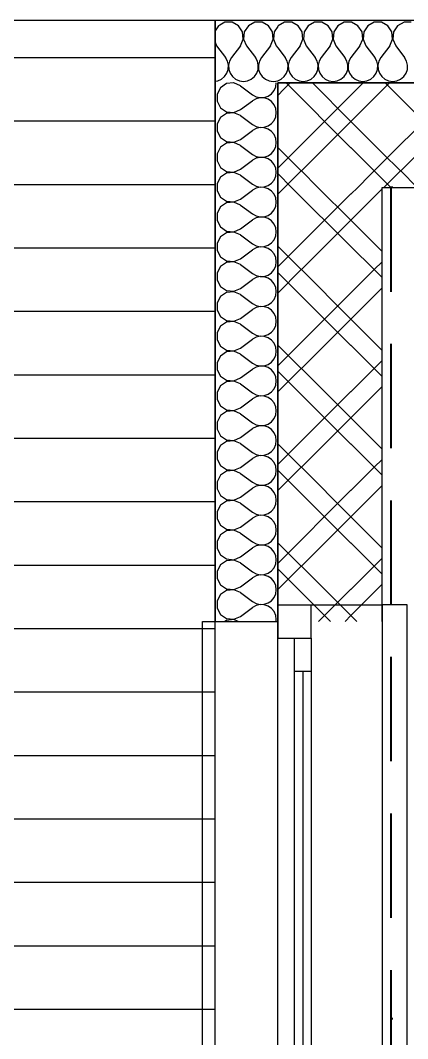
# Model space of a CAD drawing. Header units: millimetres. Extents: x 1046 to 74297, y -4150 to 54562.
# Drawn here: x 21024 to 21950, y 17866 to 20305 of the extents above; entities that cross this region are included whole.
import ezdxf

# ---------------------------------------------------------------- set-up
doc = ezdxf.new("R2010")
doc.units = ezdxf.units.MM
doc.linetypes.add('DASH', pattern=[75, 50, -25])
for name, color, linetype in [('Interiér - nábytok', 252, 'Continuous'), ('Konstrukce – Dělicí čáry vrstev', 252, 'Continuous'), ('Konštrukcie - vodorovné nosné', 252, 'Continuous'), ('Konštrukcie - zvislé nosné', 252, 'Continuous'), ('OKRAJOV__DILAT_CIA_PDL', 2, 'Continuous'), ('Otvory – Okna', 252, 'Continuous'), ('Výplně - Povrchové', 252, 'Continuous'), ('Výplně – Řezové', 252, 'Continuous'), ('Z_NA_PRECHODOV_CH_POTRUB_', 7, 'Continuous')]:
    doc.layers.add(name, color=color, linetype=linetype)

# ---------------------------------------------------------------- blocks, each defined once
blk = doc.blocks.new('Deska_26_1', base_point=(43748, 187047))
at = {"layer": 'Konštrukcie - vodorovné nosné', "flags": 128}
blk.add_lwpolyline([(43748, 187047), (43748, 566047), (561248, 566047), (561248, 1028547), (831248, 1028547), (831248, 137047), (623748, 137047), (623748, 187047), (507824, 187047)], close=True, dxfattribs=at)
blk = doc.blocks.new('Žaluzie 27[12]_1', base_point=(573748, 791047))
at = {"layer": 'Interiér - nábytok', "flags": 128}
blk.add_lwpolyline([(573748, 791047), (576748, 791047), (576748, 966047), (573748, 966047)], close=True, dxfattribs=at)
blk = doc.blocks.new('Deska_28_1', base_point=(352998, 573547))
at = {"layer": 'Výplně - Povrchové'}
h = blk.add_hatch(dxfattribs=at)
h.set_pattern_fill('PRKENNÁ_PODLAHA_0001', color=256, style=0, pattern_type=2)
h.set_pattern_definition([(0, (0, 0), (0, 7600), [])])
h.paths.add_polyline_path([(352998, 573547), (553748, 573547), (553748, 1036047), (352998, 1036047)])
at = {"layer": 'Konštrukcie - vodorovné nosné', "flags": 128}
blk.add_lwpolyline([(352998, 573547), (553748, 573547), (553748, 1036047), (352998, 1036047)], close=True, dxfattribs=at)
blk = doc.blocks.new('*X185')
at = {"layer": 'Výplně – Řezové'}
for p, q in [((554156, 1035404), (553748, 1034791)), ((554309, 1035486), (554156, 1035404)), ((553748, 1033441), (553929, 1033011)), ((553929, 1033011), (555000, 1031583)), ((556785, 1033010), (555714, 1031583)), ((555238, 1031151), (555000, 1031583)), ((555350, 1030672), (555238, 1031151)), ((555326, 1030179), (555350, 1030672)), ((555476, 1031151), (555364, 1030672)), ((555364, 1030672), (555388, 1030179)), ((555714, 1031583), (555476, 1031151)), ((558921, 1030672), (558860, 1030935)), ((558897, 1030179), (558921, 1030672)), ((558971, 1030824), (558936, 1030672)), ((558936, 1030672), (558960, 1030179)), ((554890, 1029307), (555169, 1029713)), ((555169, 1029713), (555326, 1030179)), ((555388, 1030179), (555546, 1029713)), ((555546, 1029713), (555825, 1029307)), ((558461, 1029307), (558740, 1029713)), ((558740, 1029713), (558897, 1030179)), ((558960, 1030179), (559117, 1029713)), ((559117, 1029713), (559396, 1029307)), ((553748, 1028750), (554059, 1028793)), ((554059, 1028793), (554510, 1028992)), ((554510, 1028992), (554890, 1029307)), ((555825, 1029307), (556204, 1028992)), ((556204, 1028992), (556655, 1028793)), ((556655, 1028793), (557143, 1028725)), ((557143, 1028725), (557631, 1028793)), ((557631, 1028793), (558082, 1028992)), ((558082, 1028992), (558461, 1029307)), ((559396, 1029307), (559775, 1028992)), ((559775, 1028992), (560226, 1028793)), ((560226, 1028793), (560714, 1028725)), ((560714, 1028725), (561026, 1028769))]:
    blk.add_line(p, q, dxfattribs=at)
blk = doc.blocks.new('*X186')
at = {"layer": 'Výplně – Řezové'}
for p, q in [((561248, 1027067), (561988, 1027807)), ((561248, 1018354), (566344, 1023451)), ((564081, 1018025), (567926, 1021869)), ((561248, 1020821), (564044, 1018025)), ((561248, 1017696), (562897, 1016047)), ((562066, 1016047), (564044, 1018025)), ((564081, 1018025), (566059, 1016047)), ((570816, 1016047), (572282, 1017513))]:
    blk.add_line(p, q, dxfattribs=at)
blk = doc.blocks.new('*X188')
at = {"layer": 'Výplně – Řezové'}
for p, q in [((562065, 1035815), (561298, 1035404)), ((562935, 1035815), (562065, 1035815)), ((563702, 1035404), (562935, 1035815)), ((565637, 1035815), (564870, 1035404)), ((566506, 1035815), (565637, 1035815)), ((567273, 1035404), (566506, 1035815)), ((569208, 1035815), (568441, 1035404)), ((570078, 1035815), (569208, 1035815)), ((570844, 1035404), (570078, 1035815)), ((572779, 1035815), (572013, 1035404)), ((573649, 1035815), (572779, 1035815)), ((574416, 1035404), (573649, 1035815)), ((576351, 1035815), (575584, 1035404)), ((577221, 1035815), (576351, 1035815)), ((561298, 1035404), (561248, 1035328)), ((564183, 1034679), (563702, 1035404)), ((564265, 1033813), (564183, 1034679)), ((564388, 1034679), (564306, 1033813)), ((564870, 1035404), (564388, 1034679)), ((567755, 1034679), (567273, 1035404)), ((567837, 1033813), (567755, 1034679)), ((567960, 1034679), (567878, 1033813)), ((568441, 1035404), (567960, 1034679)), ((571326, 1034679), (570844, 1035404)), ((571408, 1033813), (571326, 1034679)), ((571531, 1034679), (571449, 1033813)), ((572013, 1035404), (571531, 1034679)), ((574897, 1034679), (574416, 1035404)), ((574980, 1033813), (574897, 1034679)), ((575103, 1034679), (575020, 1033813)), ((575584, 1035404), (575103, 1034679)), ((563929, 1033011), (564265, 1033813)), ((564306, 1033813), (564643, 1033011)), ((567500, 1033011), (567837, 1033813)), ((567878, 1033813), (568214, 1033011)), ((571071, 1033011), (571408, 1033813)), ((571449, 1033813), (571786, 1033011)), ((574643, 1033011), (574980, 1033813)), ((575020, 1033813), (575357, 1033011)), ((561248, 1032776), (562143, 1031583)), ((563929, 1033011), (562857, 1031583)), ((564643, 1033011), (565714, 1031583)), ((567500, 1033011), (566429, 1031583)), ((568214, 1033011), (569286, 1031583)), ((571071, 1033011), (570000, 1031583)), ((571786, 1033011), (572857, 1031583)), ((574643, 1033011), (573571, 1031583)), ((575357, 1033011), (576429, 1031583)), ((562381, 1031151), (562143, 1031583)), ((562493, 1030672), (562381, 1031151)), ((562469, 1030179), (562493, 1030672)), ((562619, 1031151), (562507, 1030672)), ((562507, 1030672), (562531, 1030179)), ((562857, 1031583), (562619, 1031151)), ((565953, 1031151), (565714, 1031583)), ((566064, 1030672), (565953, 1031151)), ((566040, 1030179), (566064, 1030672)), ((566190, 1031151), (566079, 1030672)), ((566079, 1030672), (566103, 1030179)), ((566429, 1031583), (566190, 1031151)), ((569524, 1031151), (569286, 1031583)), ((569636, 1030672), (569524, 1031151)), ((569612, 1030179), (569636, 1030672)), ((569762, 1031151), (569650, 1030672)), ((569650, 1030672), (569674, 1030179)), ((570000, 1031583), (569762, 1031151)), ((573096, 1031151), (572857, 1031583)), ((573207, 1030672), (573096, 1031151)), ((573183, 1030179), (573207, 1030672)), ((573333, 1031151), (573222, 1030672)), ((573222, 1030672), (573245, 1030179)), ((573571, 1031583), (573333, 1031151)), ((576667, 1031151), (576429, 1031583)), ((576778, 1030672), (576667, 1031151)), ((576755, 1030179), (576778, 1030672)), ((562032, 1029307), (562311, 1029713)), ((562311, 1029713), (562469, 1030179)), ((562531, 1030179), (562689, 1029713)), ((562689, 1029713), (562968, 1029307)), ((565604, 1029307), (565883, 1029713)), ((565883, 1029713), (566040, 1030179)), ((566103, 1030179), (566260, 1029713)), ((566260, 1029713), (566539, 1029307)), ((569175, 1029307), (569454, 1029713)), ((569454, 1029713), (569612, 1030179)), ((569674, 1030179), (569831, 1029713)), ((569831, 1029713), (570110, 1029307)), ((572747, 1029307), (573026, 1029713)), ((573026, 1029713), (573183, 1030179)), ((573245, 1030179), (573403, 1029713)), ((573403, 1029713), (573682, 1029307)), ((576318, 1029307), (576597, 1029713)), ((576597, 1029713), (576755, 1030179)), ((561248, 1028814), (561653, 1028992)), ((561653, 1028992), (562032, 1029307)), ((562968, 1029307), (563347, 1028992)), ((563347, 1028992), (563798, 1028793)), ((563798, 1028793), (564286, 1028725)), ((564286, 1028725), (564774, 1028793)), ((564774, 1028793), (565225, 1028992)), ((565225, 1028992), (565604, 1029307)), ((566539, 1029307), (566918, 1028992)), ((566918, 1028992), (567369, 1028793)), ((567369, 1028793), (567857, 1028725)), ((567857, 1028725), (568345, 1028793)), ((568345, 1028793), (568796, 1028992)), ((568796, 1028992), (569175, 1029307)), ((570110, 1029307), (570490, 1028992)), ((570490, 1028992), (570941, 1028793)), ((570941, 1028793), (571429, 1028725)), ((571429, 1028725), (571917, 1028793)), ((571917, 1028793), (572367, 1028992)), ((572367, 1028992), (572747, 1029307)), ((573682, 1029307), (574061, 1028992)), ((574061, 1028992), (574512, 1028793)), ((574512, 1028793), (575000, 1028725)), ((575000, 1028725), (575488, 1028793)), ((575488, 1028793), (575939, 1028992)), ((575939, 1028992), (576318, 1029307))]:
    blk.add_line(p, q, dxfattribs=at)
blk = doc.blocks.new('*X189')
at = {"layer": 'Výplně – Řezové'}
for p, q in [((554922, 1035815), (554309, 1035486)), ((555792, 1035815), (554922, 1035815)), ((556559, 1035404), (555792, 1035815)), ((558494, 1035815), (557727, 1035404)), ((559363, 1035815), (558494, 1035815)), ((560130, 1035404), (559363, 1035815)), ((557040, 1034679), (556559, 1035404)), ((557122, 1033813), (557040, 1034679)), ((557245, 1034679), (557163, 1033813)), ((557727, 1035404), (557245, 1034679)), ((560612, 1034679), (560130, 1035404)), ((560694, 1033813), (560612, 1034679)), ((560817, 1034679), (560735, 1033813)), ((561248, 1035328), (560817, 1034679)), ((556786, 1033011), (557122, 1033813)), ((557163, 1033813), (557500, 1033011)), ((560357, 1033011), (560694, 1033813)), ((560735, 1033813), (561071, 1033011)), ((556786, 1033011), (556785, 1033010)), ((557500, 1033011), (558571, 1031583)), ((560357, 1033011), (559286, 1031583)), ((561071, 1033011), (561248, 1032776)), ((558810, 1031151), (558571, 1031583)), ((558860, 1030935), (558810, 1031151)), ((559047, 1031151), (558971, 1030824)), ((559286, 1031583), (559047, 1031151)), ((561026, 1028769), (561202, 1028793)), ((561202, 1028793), (561248, 1028814))]:
    blk.add_line(p, q, dxfattribs=at)
blk = doc.blocks.new('*X191')
at = {"layer": 'Výplně – Řezové'}
for p, q in [((573748, 1027692), (574603, 1028547)), ((574109, 1028547), (581875, 1020781)), ((573748, 1018979), (581875, 1027106)), ((575956, 1018025), (581875, 1023944)), ((573748, 1020196), (575919, 1018025)), ((573941, 1016047), (575919, 1018025)), ((575956, 1018025), (577934, 1016047)), ((573748, 1017071), (574772, 1016047))]:
    blk.add_line(p, q, dxfattribs=at)
blk = doc.blocks.new('*X192')
at = {"layer": 'Výplně – Řezové'}
for p, q in [((561988, 1027807), (562728, 1028547)), ((562234, 1028547), (570000, 1020781)), ((565397, 1028547), (570000, 1023944)), ((570000, 1027069), (571478, 1028547)), ((566344, 1023451), (570000, 1027106)), ((570000, 1023944), (573748, 1027692)), ((567926, 1021869), (570000, 1023944)), ((570000, 1023944), (573748, 1020196)), ((570000, 1020819), (572794, 1018025)), ((572794, 1018025), (573748, 1018979)), ((572282, 1017513), (572794, 1018025)), ((572794, 1018025), (573748, 1017071))]:
    blk.add_line(p, q, dxfattribs=at)
blk = doc.blocks.new('Zeď_6_1', base_point=(818748, 1016047))
at = {"layer": 'Konstrukce – Dělicí čáry vrstev'}
for p, q in [((561248, 1028547), (561248, 1016047)), ((573748, 1028547), (561248, 1028547)), ((818748, 1028547), (573748, 1028547))]:
    blk.add_line(p, q, dxfattribs=at)
at = {"layer": 'Konštrukcie - zvislé nosné', "flags": 128}
for points in [[(553748, 1036047), (553748, 1028547)], [(838748, 1036047), (553748, 1036047)], [(573748, 1016047), (818748, 1016047)]]:
    blk.add_lwpolyline(points, dxfattribs=at)
at = {"layer": 'Konštrukcie - zvislé nosné'}
for name in ['*X189', '*X188', '*X185', '*X192', '*X191', '*X186']:
    blk.add_blockref(name, (0, 0), dxfattribs=at)
blk = doc.blocks.new('*X194')
at = {"layer": 'Výplně – Řezové'}
for p, q in [((555116, 1028469), (554391, 1027987)), ((555939, 1028547), (555116, 1028469)), ((556784, 1028214), (555992, 1028547)), ((556784, 1028214), (558212, 1027143)), ((561002, 1028083), (561066, 1028547)), ((554391, 1027987), (553980, 1027221)), ((553980, 1027221), (553980, 1026351)), ((558212, 1027143), (558644, 1026904)), ((560082, 1026974), (560488, 1027253)), ((560488, 1027253), (560803, 1027633)), ((560803, 1027633), (561002, 1028083)), ((553980, 1026351), (554391, 1025584)), ((556784, 1025357), (558212, 1026429)), ((558644, 1026667), (558212, 1026429)), ((558644, 1026904), (559123, 1026793)), ((559123, 1026778), (558644, 1026667)), ((559123, 1026793), (559616, 1026817)), ((559616, 1026755), (559123, 1026778)), ((559616, 1026817), (560082, 1026974)), ((560082, 1026597), (559616, 1026755)), ((560488, 1026318), (560082, 1026597)), ((560803, 1025939), (560488, 1026318)), ((561002, 1025488), (560803, 1025939)), ((554391, 1025584), (555116, 1025103)), ((555116, 1024897), (554391, 1024416)), ((555116, 1025103), (555982, 1025020)), ((555982, 1024980), (555116, 1024897)), ((555982, 1025020), (556784, 1025357)), ((556784, 1024643), (555982, 1024980)), ((556784, 1024643), (558212, 1023571)), ((561070, 1025000), (561002, 1025488)), ((561002, 1024512), (561070, 1025000)), ((554391, 1024416), (553980, 1023649)), ((553980, 1023649), (553980, 1022779)), ((558212, 1023571), (558644, 1023333)), ((558644, 1023333), (559123, 1023222)), ((559616, 1023245), (560082, 1023403)), ((560082, 1023403), (560488, 1023682)), ((560488, 1023682), (560803, 1024061)), ((560803, 1024061), (561002, 1024512)), ((553980, 1022779), (554391, 1022013)), ((556784, 1021786), (558212, 1022857)), ((558644, 1023096), (558212, 1022857)), ((559123, 1023207), (558644, 1023096)), ((559123, 1023222), (559616, 1023245)), ((559616, 1023183), (559123, 1023207)), ((560082, 1023026), (559616, 1023183)), ((560488, 1022747), (560082, 1023026)), ((560803, 1022367), (560488, 1022747)), ((561002, 1021917), (560803, 1022367)), ((554391, 1022013), (555116, 1021531)), ((555116, 1021326), (554391, 1020844)), ((555116, 1021531), (555982, 1021449)), ((555982, 1021408), (555116, 1021326)), ((555982, 1021449), (556784, 1021786)), ((556784, 1021071), (555982, 1021408)), ((556784, 1021071), (558212, 1020000)), ((560803, 1020490), (561002, 1020941)), ((561070, 1021429), (561002, 1021917)), ((561002, 1020941), (561070, 1021429)), ((554391, 1020844), (553980, 1020078)), ((553980, 1020078), (553980, 1019208)), ((558212, 1020000), (558644, 1019762)), ((558644, 1019762), (559123, 1019650)), ((559123, 1019650), (559616, 1019674)), ((559616, 1019674), (560082, 1019831)), ((560082, 1019831), (560488, 1020110)), ((560488, 1020110), (560803, 1020490)), ((553980, 1019208), (554391, 1018441)), ((556784, 1018214), (558212, 1019286)), ((558644, 1019524), (558212, 1019286)), ((559123, 1019636), (558644, 1019524)), ((559616, 1019612), (559123, 1019636)), ((560082, 1019454), (559616, 1019612)), ((560488, 1019175), (560082, 1019454)), ((560803, 1018796), (560488, 1019175)), ((561002, 1018345), (560803, 1018796)), ((554391, 1017273), (553980, 1016506)), ((554391, 1018441), (555116, 1017960)), ((555116, 1017755), (554391, 1017273)), ((555116, 1017960), (555982, 1017878)), ((555982, 1017837), (555116, 1017755)), ((555982, 1017878), (556784, 1018214)), ((556784, 1017500), (555982, 1017837)), ((556784, 1017500), (558212, 1016429)), ((560803, 1016918), (561002, 1017369)), ((561070, 1017857), (561002, 1018345)), ((561002, 1017369), (561070, 1017857)), ((553980, 1016506), (553980, 1015637)), ((558212, 1016429), (558644, 1016190)), ((558644, 1016190), (559123, 1016079)), ((559123, 1016064), (558644, 1015953)), ((559123, 1016079), (559616, 1016103)), ((559616, 1016040), (559123, 1016064)), ((559616, 1016103), (560082, 1016260)), ((560082, 1015883), (559616, 1016040)), ((560082, 1016260), (560488, 1016539)), ((560488, 1016539), (560803, 1016918)), ((553980, 1015637), (554391, 1014870)), ((554391, 1014870), (555116, 1014388)), ((556784, 1014643), (558212, 1015714)), ((558644, 1015953), (558212, 1015714)), ((560488, 1015604), (560082, 1015883)), ((560803, 1015225), (560488, 1015604)), ((561002, 1014774), (560803, 1015225)), ((554391, 1013702), (553980, 1012935)), ((555116, 1014183), (554391, 1013702)), ((555116, 1014388), (555982, 1014306)), ((555982, 1014265), (555116, 1014183)), ((555982, 1014306), (556784, 1014643)), ((556784, 1013929), (555982, 1014265)), ((556784, 1013929), (558212, 1012857)), ((560803, 1013347), (561002, 1013798)), ((561070, 1014286), (561002, 1014774)), ((561002, 1013798), (561070, 1014286)), ((553980, 1012935), (553980, 1012065)), ((558212, 1012857), (558644, 1012619)), ((558644, 1012381), (558212, 1012143)), ((558644, 1012619), (559123, 1012507)), ((559123, 1012493), (558644, 1012381)), ((559123, 1012507), (559616, 1012531)), ((559616, 1012469), (559123, 1012493)), ((559616, 1012531), (560082, 1012689)), ((560082, 1012311), (559616, 1012469)), ((560082, 1012689), (560488, 1012968)), ((560488, 1012968), (560803, 1013347)), ((553980, 1012065), (554391, 1011298)), ((554391, 1011298), (555116, 1010817)), ((556784, 1011071), (558212, 1012143)), ((560488, 1012032), (560082, 1012311)), ((560803, 1011653), (560488, 1012032)), ((561002, 1011202), (560803, 1011653)), ((561070, 1010714), (561002, 1011202)), ((554391, 1010130), (553980, 1009363)), ((555116, 1010612), (554391, 1010130)), ((555116, 1010817), (555982, 1010735)), ((555982, 1010694), (555116, 1010612)), ((555982, 1010735), (556784, 1011071)), ((556784, 1010357), (555982, 1010694)), ((556784, 1010357), (558212, 1009286)), ((560803, 1009775), (561002, 1010226)), ((561002, 1010226), (561070, 1010714)), ((553980, 1009363), (553980, 1008494)), ((558212, 1009286), (558644, 1009047)), ((558644, 1008810), (558212, 1008571)), ((558644, 1009047), (559123, 1008936)), ((559123, 1008921), (558644, 1008810)), ((559123, 1008936), (559616, 1008960)), ((559616, 1008897), (559123, 1008921)), ((559616, 1008960), (560082, 1009117)), ((560082, 1008740), (559616, 1008897)), ((560082, 1009117), (560488, 1009396)), ((560488, 1008461), (560082, 1008740)), ((560488, 1009396), (560803, 1009775)), ((553980, 1008494), (554391, 1007727)), ((554391, 1007727), (555116, 1007245)), ((555982, 1007163), (556784, 1007500)), ((556784, 1007500), (558212, 1008571)), ((560803, 1008082), (560488, 1008461)), ((561002, 1007631), (560803, 1008082)), ((561070, 1007143), (561002, 1007631)), ((554391, 1006559), (553980, 1005792)), ((555116, 1007040), (554391, 1006559)), ((555116, 1007245), (555982, 1007163)), ((555982, 1007122), (555116, 1007040)), ((556784, 1006786), (555982, 1007122)), ((556784, 1006786), (558212, 1005714)), ((560803, 1006204), (561002, 1006655)), ((561002, 1006655), (561070, 1007143)), ((553980, 1005792), (553980, 1004922)), ((558212, 1005714), (558644, 1005476)), ((558644, 1005238), (558212, 1005000)), ((558644, 1005476), (559123, 1005364)), ((559123, 1005350), (558644, 1005238)), ((559123, 1005364), (559616, 1005388)), ((559616, 1005326), (559123, 1005350)), ((559616, 1005388), (560082, 1005546)), ((560082, 1005169), (559616, 1005326)), ((560082, 1005546), (560488, 1005825)), ((560488, 1004890), (560082, 1005169)), ((560488, 1005825), (560803, 1006204)), ((553980, 1004922), (554391, 1004156)), ((554391, 1004156), (555116, 1003674)), ((555982, 1003592), (556784, 1003929)), ((556784, 1003929), (558212, 1005000)), ((560803, 1004510), (560488, 1004890)), ((561002, 1004059), (560803, 1004510)), ((561070, 1003571), (561002, 1004059)), ((554391, 1002987), (553980, 1002221)), ((555116, 1003469), (554391, 1002987)), ((555116, 1003674), (555982, 1003592)), ((555982, 1003551), (555116, 1003469)), ((556784, 1003214), (555982, 1003551)), ((556784, 1003214), (558212, 1002143)), ((560488, 1002253), (560803, 1002633)), ((560803, 1002633), (561002, 1003083)), ((561002, 1003083), (561070, 1003571)), ((553980, 1002221), (553980, 1001351)), ((556784, 1000357), (558212, 1001429)), ((558212, 1002143), (558644, 1001904)), ((558644, 1001667), (558212, 1001429)), ((558644, 1001904), (559123, 1001793)), ((559123, 1001778), (558644, 1001667)), ((559123, 1001793), (559616, 1001817)), ((559616, 1001755), (559123, 1001778)), ((559616, 1001817), (560082, 1001974)), ((560082, 1001597), (559616, 1001755)), ((560082, 1001974), (560488, 1002253)), ((560488, 1001318), (560082, 1001597)), ((553980, 1001351), (554391, 1000584)), ((554391, 1000584), (555116, 1000103)), ((555982, 1000020), (556784, 1000357)), ((560803, 1000939), (560488, 1001318)), ((561002, 1000488), (560803, 1000939)), ((561070, 1000000), (561002, 1000488)), ((554391, 999416), (553980, 998649)), ((555116, 999897), (554391, 999416)), ((555116, 1000103), (555982, 1000020)), ((555982, 999980), (555116, 999897)), ((556784, 999643), (555982, 999980)), ((556784, 999643), (558212, 998571)), ((560488, 998682), (560803, 999061)), ((560803, 999061), (561002, 999512)), ((561002, 999512), (561070, 1000000)), ((553980, 998649), (553980, 997779)), ((553980, 997779), (554391, 997013)), ((556784, 996786), (558212, 997857)), ((558212, 998571), (558644, 998333)), ((558644, 998096), (558212, 997857)), ((558644, 998333), (559123, 998222)), ((559123, 998207), (558644, 998096)), ((559123, 998222), (559616, 998245)), ((559616, 998183), (559123, 998207)), ((559616, 998245), (560082, 998403)), ((560082, 998026), (559616, 998183)), ((560082, 998403), (560488, 998682)), ((560488, 997747), (560082, 998026)), ((560803, 997367), (560488, 997747)), ((554391, 997013), (555116, 996531)), ((555116, 996531), (555982, 996449)), ((555982, 996449), (556784, 996786)), ((561002, 996917), (560803, 997367)), ((561070, 996429), (561002, 996917)), ((554391, 995844), (553980, 995078)), ((555116, 996326), (554391, 995844)), ((555982, 996408), (555116, 996326)), ((556784, 996071), (555982, 996408)), ((556784, 996071), (558212, 995000)), ((560488, 995110), (560803, 995490)), ((560803, 995490), (561002, 995941)), ((561002, 995941), (561070, 996429)), ((553980, 995078), (553980, 994208)), ((553980, 994208), (554391, 993441)), ((556784, 993214), (558212, 994286)), ((558212, 995000), (558644, 994762)), ((558644, 994524), (558212, 994286)), ((558644, 994762), (559123, 994650)), ((559123, 994636), (558644, 994524)), ((559123, 994650), (559616, 994674)), ((559616, 994612), (559123, 994636)), ((559616, 994674), (560082, 994831)), ((560082, 994454), (559616, 994612)), ((560082, 994831), (560488, 995110)), ((560488, 994175), (560082, 994454)), ((560803, 993796), (560488, 994175)), ((554391, 993441), (555116, 992960)), ((555116, 992960), (555982, 992878)), ((555982, 992837), (555116, 992755)), ((555982, 992878), (556784, 993214)), ((556784, 992500), (555982, 992837)), ((561002, 993345), (560803, 993796)), ((561070, 992857), (561002, 993345)), ((561002, 992369), (561070, 992857)), ((554391, 992273), (553980, 991506)), ((555116, 992755), (554391, 992273)), ((556784, 992500), (558212, 991429)), ((560488, 991539), (560803, 991918)), ((560803, 991918), (561002, 992369)), ((553980, 991506), (553980, 990637)), ((553980, 990637), (554391, 989870)), ((556784, 989643), (558212, 990714)), ((558212, 991429), (558644, 991190)), ((558644, 990953), (558212, 990714)), ((558644, 991190), (559123, 991079)), ((559123, 991064), (558644, 990953)), ((559123, 991079), (559616, 991103)), ((559616, 991040), (559123, 991064)), ((559616, 991103), (560082, 991260)), ((560082, 990883), (559616, 991040)), ((560082, 991260), (560488, 991539)), ((560488, 990604), (560082, 990883)), ((560803, 990225), (560488, 990604)), ((554391, 989870), (555116, 989388)), ((555116, 989183), (554391, 988702)), ((555116, 989388), (555982, 989306)), ((555982, 989265), (555116, 989183)), ((555982, 989306), (556784, 989643)), ((556784, 988929), (555982, 989265)), ((561002, 989774), (560803, 990225)), ((561070, 989286), (561002, 989774)), ((561002, 988798), (561070, 989286)), ((554391, 988702), (553980, 987935)), ((556784, 988929), (558212, 987857)), ((560082, 987689), (560488, 987968)), ((560488, 987968), (560803, 988347)), ((560803, 988347), (561002, 988798)), ((553980, 987935), (553980, 987065)), ((553980, 987065), (554391, 986298)), ((556784, 986071), (558212, 987143)), ((558212, 987857), (558644, 987619)), ((558644, 987381), (558212, 987143)), ((558644, 987619), (559123, 987507)), ((559123, 987493), (558644, 987381)), ((559123, 987507), (559616, 987531)), ((559616, 987469), (559123, 987493)), ((559616, 987531), (560082, 987689)), ((560082, 987311), (559616, 987469)), ((560488, 987032), (560082, 987311)), ((560803, 986653), (560488, 987032)), ((554391, 986298), (555116, 985817)), ((555116, 985612), (554391, 985130)), ((555116, 985817), (555982, 985735)), ((555982, 985694), (555116, 985612)), ((555982, 985735), (556784, 986071)), ((556784, 985357), (555982, 985694)), ((561002, 986202), (560803, 986653)), ((561070, 985714), (561002, 986202)), ((561002, 985226), (561070, 985714)), ((554391, 985130), (553980, 984363)), ((553980, 984363), (553980, 983494)), ((556784, 985357), (558212, 984286)), ((560082, 984117), (560488, 984396)), ((560488, 984396), (560803, 984775)), ((560803, 984775), (561002, 985226)), ((553980, 983494), (554391, 982727)), ((556784, 982500), (558212, 983571)), ((558212, 984286), (558644, 984047)), ((558644, 983810), (558212, 983571)), ((558644, 984047), (559123, 983936)), ((559123, 983921), (558644, 983810)), ((559123, 983936), (559616, 983960)), ((559616, 983897), (559123, 983921)), ((559616, 983960), (560082, 984117)), ((560082, 983740), (559616, 983897)), ((560488, 983461), (560082, 983740)), ((560803, 983082), (560488, 983461)), ((561002, 982631), (560803, 983082)), ((554391, 982727), (555116, 982245)), ((555116, 982040), (554391, 981559)), ((555116, 982245), (555982, 982163)), ((555982, 982122), (555116, 982040)), ((555982, 982163), (556784, 982500)), ((556784, 981786), (555982, 982122)), ((561070, 982143), (561002, 982631)), ((561002, 981655), (561070, 982143)), ((554391, 981559), (553980, 980792)), ((553980, 980792), (553980, 979922)), ((556784, 981786), (558212, 980714)), ((558212, 980714), (558644, 980476)), ((560082, 980546), (560488, 980825)), ((560488, 980825), (560803, 981204)), ((560803, 981204), (561002, 981655)), ((553980, 979922), (554391, 979156)), ((556784, 978929), (558212, 980000)), ((558644, 980238), (558212, 980000)), ((558644, 980476), (559123, 980364)), ((559123, 980350), (558644, 980238)), ((559123, 980364), (559616, 980388)), ((559616, 980326), (559123, 980350)), ((559616, 980388), (560082, 980546)), ((560082, 980169), (559616, 980326)), ((560488, 979890), (560082, 980169)), ((560803, 979510), (560488, 979890)), ((561002, 979059), (560803, 979510)), ((554391, 979156), (555116, 978674)), ((555116, 978469), (554391, 977987)), ((555116, 978674), (555982, 978592)), ((555982, 978551), (555116, 978469)), ((555982, 978592), (556784, 978929)), ((556784, 978214), (555982, 978551)), ((556784, 978214), (558212, 977143)), ((561070, 978571), (561002, 979059)), ((561002, 978083), (561070, 978571)), ((554391, 977987), (553980, 977221)), ((553980, 977221), (553980, 976351)), ((558212, 977143), (558644, 976904)), ((559616, 976817), (560082, 976974)), ((560082, 976974), (560488, 977253)), ((560488, 977253), (560803, 977633)), ((560803, 977633), (561002, 978083)), ((553980, 976351), (554391, 975584)), ((556784, 975357), (558212, 976429)), ((558644, 976667), (558212, 976429)), ((558644, 976904), (559123, 976793)), ((559123, 976778), (558644, 976667)), ((559123, 976793), (559616, 976817)), ((559616, 976755), (559123, 976778)), ((560082, 976597), (559616, 976755)), ((560488, 976318), (560082, 976597)), ((560803, 975939), (560488, 976318)), ((561002, 975488), (560803, 975939)), ((554391, 975584), (555116, 975103)), ((555116, 974897), (554391, 974416)), ((555116, 975103), (555982, 975020)), ((555982, 974980), (555116, 974897)), ((555982, 975020), (556784, 975357)), ((556784, 974643), (555982, 974980)), ((556784, 974643), (558212, 973571)), ((561070, 975000), (561002, 975488)), ((561002, 974512), (561070, 975000)), ((554391, 974416), (553980, 973649)), ((553980, 973649), (553980, 972779)), ((558212, 973571), (558644, 973333)), ((558644, 973333), (559123, 973222)), ((559616, 973245), (560082, 973403)), ((560082, 973403), (560488, 973682)), ((560488, 973682), (560803, 974061)), ((560803, 974061), (561002, 974512)), ((553980, 972779), (554391, 972013)), ((556784, 971786), (558212, 972857)), ((558644, 973096), (558212, 972857)), ((559123, 973207), (558644, 973096)), ((559123, 973222), (559616, 973245)), ((559616, 973183), (559123, 973207)), ((560082, 973026), (559616, 973183)), ((560488, 972747), (560082, 973026)), ((560803, 972367), (560488, 972747)), ((561002, 971917), (560803, 972367)), ((554391, 972013), (555116, 971531)), ((555116, 971326), (554391, 970844)), ((555116, 971531), (555982, 971449)), ((555982, 971408), (555116, 971326)), ((555982, 971449), (556784, 971786)), ((556784, 971071), (555982, 971408)), ((556784, 971071), (558212, 970000)), ((560803, 970490), (561002, 970941)), ((561070, 971429), (561002, 971917)), ((561002, 970941), (561070, 971429)), ((554391, 970844), (553980, 970078)), ((553980, 970078), (553980, 969208)), ((558212, 970000), (558644, 969762)), ((558644, 969762), (559123, 969650)), ((559123, 969650), (559616, 969674)), ((559616, 969674), (560082, 969831)), ((560082, 969831), (560488, 970110)), ((560488, 970110), (560803, 970490)), ((553980, 969208), (554391, 968441)), ((554391, 968441), (555116, 967960)), ((556784, 968214), (558212, 969286)), ((558644, 969524), (558212, 969286)), ((559123, 969636), (558644, 969524)), ((559616, 969612), (559123, 969636)), ((560082, 969454), (559616, 969612)), ((560488, 969175), (560082, 969454)), ((560803, 968796), (560488, 969175)), ((561002, 968345), (560803, 968796)), ((554391, 967273), (553980, 966506)), ((555116, 967755), (554391, 967273)), ((555116, 967960), (555982, 967878)), ((555982, 967837), (555116, 967755)), ((555982, 967878), (556784, 968214)), ((556784, 967500), (555982, 967837)), ((556784, 967500), (558212, 966429)), ((560803, 966918), (561002, 967369)), ((561070, 967857), (561002, 968345)), ((561002, 967369), (561070, 967857)), ((553980, 966506), (553980, 965637)), ((558212, 966429), (558644, 966190)), ((558644, 966190), (559123, 966079)), ((559123, 966064), (558644, 965953)), ((559123, 966079), (559616, 966103)), ((559616, 966040), (559123, 966064)), ((559616, 966103), (560082, 966260)), ((560082, 965883), (559616, 966040)), ((560082, 966260), (560488, 966539)), ((560488, 966539), (560803, 966918)), ((553980, 965637), (554391, 964870)), ((554391, 964870), (555116, 964388)), ((556784, 964643), (558212, 965714)), ((558644, 965953), (558212, 965714)), ((560488, 965604), (560082, 965883)), ((560803, 965225), (560488, 965604)), ((561002, 964774), (560803, 965225)), ((555116, 964183), (554911, 964047)), ((555116, 964388), (555982, 964306)), ((555982, 964265), (555116, 964183)), ((555982, 964306), (556784, 964643)), ((556502, 964047), (555982, 964265)), ((561070, 964286), (561002, 964774)), ((561036, 964047), (561070, 964286))]:
    blk.add_line(p, q, dxfattribs=at)
blk = doc.blocks.new('*X195')
at = {"layer": 'Výplně – Řezové'}
for p, q in [((561248, 1015229), (562066, 1016047)), ((562897, 1016047), (570000, 1008944)), ((566059, 1016047), (570000, 1012106)), ((570000, 1015231), (570816, 1016047)), ((561248, 1006517), (570000, 1015269)), ((570000, 1012106), (573748, 1015854)), ((564081, 1006188), (570000, 1012106)), ((570000, 1012106), (573748, 1008358)), ((561248, 1008983), (564044, 1006188)), ((570000, 1008981), (572794, 1006188)), ((572794, 1006188), (573748, 1007142)), ((561248, 1003392), (564044, 1006188)), ((561248, 1005858), (570000, 997106)), ((564081, 1006188), (570000, 1000269)), ((570000, 1003394), (572794, 1006188)), ((572794, 1006188), (573748, 1005233)), ((570000, 1000269), (573748, 1004017)), ((561248, 994679), (570000, 1003431)), ((564081, 994350), (570000, 1000269)), ((570000, 1000269), (573748, 996521)), ((561248, 997146), (564044, 994350)), ((570000, 997144), (572794, 994350)), ((572794, 994350), (573748, 995304)), ((561248, 991554), (564044, 994350)), ((564081, 994350), (570000, 988431)), ((570000, 991556), (572794, 994350)), ((572794, 994350), (573748, 993396)), ((561248, 994021), (570000, 985269)), ((570000, 988431), (573748, 992179)), ((561248, 982842), (570000, 991594)), ((564081, 982512), (570000, 988431)), ((570000, 988431), (573748, 984683)), ((561248, 985308), (564044, 982512)), ((570000, 985306), (572794, 982512)), ((572794, 982512), (573748, 983467)), ((561248, 979717), (564044, 982512)), ((561248, 982183), (570000, 973431)), ((564081, 982512), (570000, 976594)), ((570000, 979719), (572794, 982512)), ((572794, 982512), (573748, 981558)), ((561248, 971004), (570000, 979756)), ((570000, 976594), (573748, 980342)), ((564081, 970675), (570000, 976594)), ((570000, 976594), (573748, 972846)), ((561248, 973471), (564044, 970675)), ((570000, 973469), (572794, 970675)), ((572794, 970675), (573748, 971629)), ((561248, 967879), (564044, 970675)), ((561248, 970346), (567547, 964047)), ((564081, 970675), (570000, 964756)), ((570000, 967881), (572794, 970675)), ((572794, 970675), (573748, 969721)), ((570000, 964756), (573748, 968504)), ((566128, 964047), (570000, 967919)), ((569291, 964047), (570000, 964756)), ((570000, 964756), (570709, 964047))]:
    blk.add_line(p, q, dxfattribs=at)
blk = doc.blocks.new('Zeď_7_1', base_point=(573748, 1016047))
at = {"layer": 'Konstrukce – Dělicí čáry vrstev'}
for p, q in [((561248, 1028547), (561248, 1016047)), ((561248, 1016047), (561248, 964047))]:
    blk.add_line(p, q, dxfattribs=at)
at = {"layer": 'Konštrukcie - zvislé nosné', "flags": 128}
for points in [[(553748, 1028547), (553748, 964047)], [(573748, 964047), (573748, 1016047)]]:
    blk.add_lwpolyline(points, dxfattribs=at)
at = {"layer": 'Konštrukcie - zvislé nosné'}
for name in ['*X194', '*X195']:
    blk.add_blockref(name, (0, 0), dxfattribs=at)
blk = doc.blocks.new('Vícekřídlé vodorovné okno 27_4')
at = {"layer": 'Otvory – Okna'}
for p, q in [((87500, 0), (87500, 8500)), ((79500, 0), (2000, 0)), ((79500, 0), (2000, 0)), ((83500, 0), (79500, 0)), ((79500, 0), (79500, -2000)), ((83500, -4000), (83500, 0)), ((83500, 0), (87500, 0)), ((83500, -2000), (83500, 0)), ((87500, -4000), (87500, 0)), ((87500, -4000), (87500, 0)), ((79500, -1000), (2000, -1000)), ((2000, -2000), (79500, -2000)), ((79500, -2000), (83500, -2000)), ((2000, -4000), (83500, -4000)), ((87500, -4000), (83500, -4000)), ((85500, -4000), (87500, -4000)), ((85500, -4000), (87500, -4000)), ((85500, -11500), (85500, -4000)), ((-85500, -11500), (85500, -11500)), ((-85500, -11500), (85500, -11500)), ((85500, -13000), (85500, -11500)), ((-85500, -13000), (85500, -13000))]:
    blk.add_line(p, q, dxfattribs=at)
blk = doc.blocks.new('A$Ca9295a0e')
at = {"layer": 'Konštrukcie - zvislé nosné'}
for p, q in [((11175, 17553.5), (11175, 17593.5)), ((11175, 17593.5), (11255, 17593.5)), ((11255, 17593.5), (11425, 17593.5)), ((11025, 17553.5), (11175, 17553.5))]:
    blk.add_line(p, q, dxfattribs=at)
at = {"layer": 'Interiér - nábytok', "xscale": 0.02, "yscale": 0.02, "zscale": 0.02}
blk.add_blockref('Žaluzie 27[12]_1', (11425, 14093.5), dxfattribs=at)
at = {"layer": 'Konštrukcie - vodorovné nosné', "xscale": 0.02, "yscale": 0.02, "zscale": 0.02}
for name, p in [('Deska_28_1', (7010, 9743.5)), ('Deska_26_1', (825, 2013.5))]:
    blk.add_blockref(name, p, dxfattribs=at)
at = {"layer": 'Konštrukcie - zvislé nosné', "xscale": 0.02, "yscale": 0.02, "zscale": 0.02}
for name, p in [('Zeď_6_1', (16325, 18593.5)), ('Zeď_7_1', (11425, 18593.5))]:
    blk.add_blockref(name, p, dxfattribs=at)
at = {"layer": 'Otvory – Okna', "xscale": -0.02, "yscale": 0.02, "zscale": 999.9999999999999, "rotation": 269.9999990752448}
blk.add_blockref('Vícekřídlé vodorovné okno 27_4', (11255, 15843.5), dxfattribs=at)
blk = doc.blocks.new('A$Cacebdfa7')
blk.add_blockref('A$Ca9295a0e', (2747.1, 1041.4))
at = {"layer": 'OKRAJOV__DILAT_CIA_PDL', "color": 116, "linetype": 'DASH', "lineweight": 40, "ltscale": 5, "true_color": 0x136734}
blk.add_line((19072.1, 17643), (14192.5, 17643), dxfattribs=at)
blk.add_lwpolyline([(19072.1, 19634.9), (14192.5, 19634.9), (14192.5, 15134.9), (19072.1, 15140.9), (19072.1, 19634.9)], dxfattribs=at)
at = {"layer": 'Z_NA_PRECHODOV_CH_POTRUB_', "color": 2}
blk.add_line((14192.5, 17643), (14192.5, 17643), dxfattribs=at)

msp = doc.modelspace()

# ---------------------------------------------------------------- block references
msp.add_blockref('A$Cacebdfa7', (7717.6, 270))

doc.saveas('drawing.dxf')
